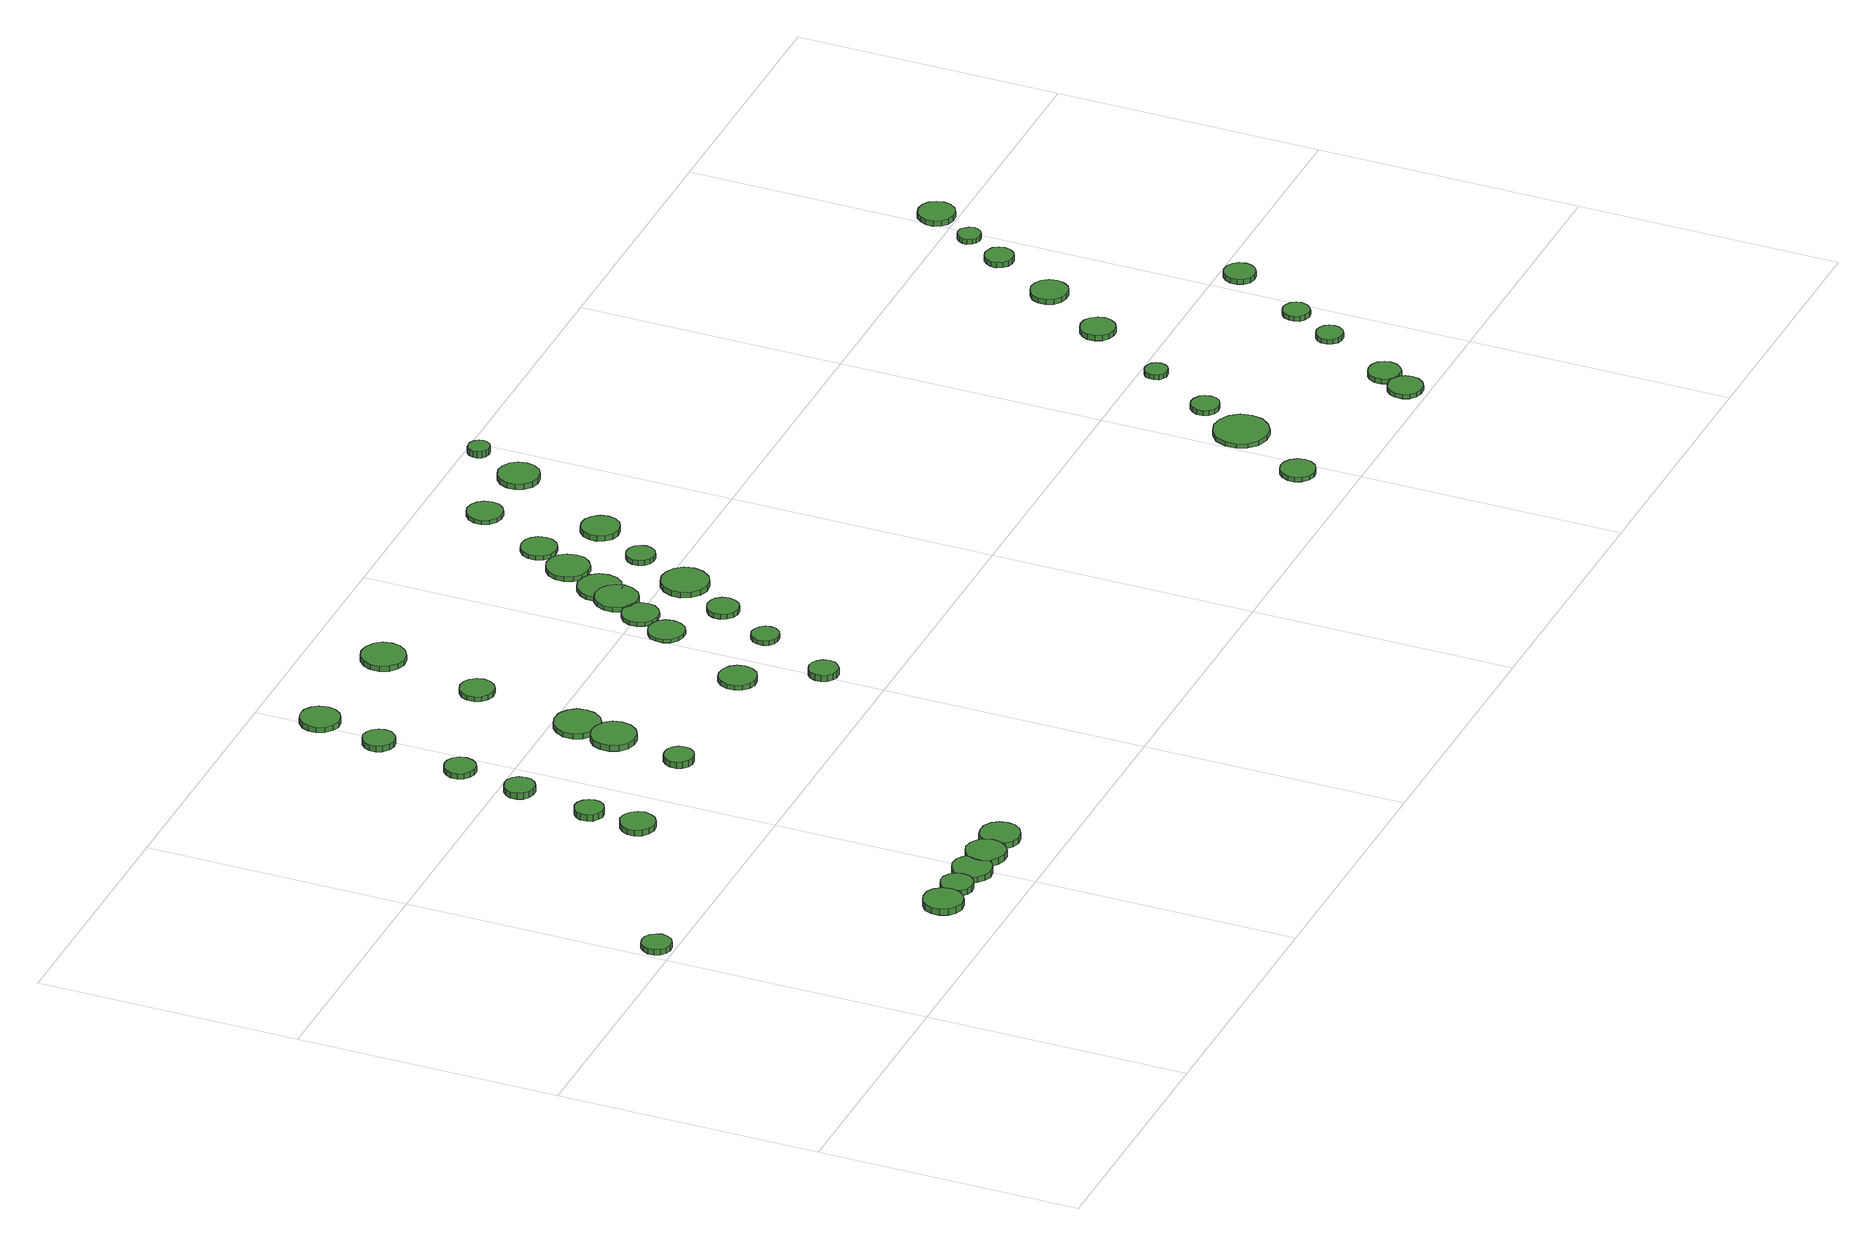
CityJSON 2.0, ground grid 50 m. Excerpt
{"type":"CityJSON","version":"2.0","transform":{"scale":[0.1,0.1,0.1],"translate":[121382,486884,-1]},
"CityObjects":{
"tree1":{"type":"SolitaryVegetationObject","attributes":{"function":"something"},"geometry":[{"type":"MultiSurface","lod":"1","boundaries":[[[0,1,2,3,4,5,6,7,8,9,10,11,12,13,14]],[[15,16,17,18,19,20,21,22,23,24,25,26,27,28,29]],[[0,29,28,1]],[[1,28,27,2]],[[2,27,26,3]],[[3,26,25,4]],[[4,25,24,5]],[[5,24,23,6]],[[6,23,22,7]],[[7,22,21,8]],[[8,21,20,9]],[[9,20,19,10]],[[10,19,18,11]],[[11,18,17,12]],[[12,17,16,13]],[[13,16,15,14]],[[14,15,29,0]]]}]},
"tree2":{"type":"SolitaryVegetationObject","attributes":{"function":"something"},"geometry":[{"type":"MultiSurface","lod":"1","boundaries":[[[30,31,32,33,34,35,36,37,38,39,40,41,42,43,44]],[[45,46,47,48,49,50,51,52,53,54,55,56,57,58,59]],[[30,59,58,31]],[[31,58,57,32]],[[32,57,56,33]],[[33,56,55,34]],[[34,55,54,35]],[[35,54,53,36]],[[36,53,52,37]],[[37,52,51,38]],[[38,51,50,39]],[[39,50,49,40]],[[40,49,48,41]],[[41,48,47,42]],[[42,47,46,43]],[[43,46,45,44]],[[44,45,59,30]]]}]},
"tree3":{"type":"SolitaryVegetationObject","attributes":{"function":"something"},"geometry":[{"type":"MultiSurface","lod":"1","boundaries":[[[60,61,62,63,64,65,66,67,68,69,70,71,72,73,74]],[[75,76,77,78,79,80,81,82,83,84,85,86,87,88,89]],[[60,89,88,61]],[[61,88,87,62]],[[62,87,86,63]],[[63,86,85,64]],[[64,85,84,65]],[[65,84,83,66]],[[66,83,82,67]],[[67,82,81,68]],[[68,81,80,69]],[[69,80,79,70]],[[70,79,78,71]],[[71,78,77,72]],[[72,77,76,73]],[[73,76,75,74]],[[74,75,89,60]]]}]},
"tree4":{"type":"SolitaryVegetationObject","attributes":{"function":"something"},"geometry":[{"type":"MultiSurface","lod":"1","boundaries":[[[90,91,92,93,94,95,96,97,98,99,100,101,102,103,104]],[[105,106,107,108,109,110,111,112,113,114,115,116,117,118,119]],[[90,119,118,91]],[[91,118,117,92]],[[92,117,116,93]],[[93,116,115,94]],[[94,115,114,95]],[[95,114,113,96]],[[96,113,112,97]],[[97,112,111,98]],[[98,111,110,99]],[[99,110,109,100]],[[100,109,108,101]],[[101,108,107,102]],[[102,107,106,103]],[[103,106,105,104]],[[104,105,119,90]]]}]},
"tree5":{"type":"SolitaryVegetationObject","attributes":{"function":"something"},"geometry":[{"type":"MultiSurface","lod":"1","boundaries":[[[120,121,122,123,124,125,126,127,128,129,130,131,132,133,134]],[[135,136,137,138,139,140,141,142,143,144,145,146,147,148,149]],[[120,149,148,121]],[[121,148,147,122]],[[122,147,146,123]],[[123,146,145,124]],[[124,145,144,125]],[[125,144,143,126]],[[126,143,142,127]],[[127,142,141,128]],[[128,141,140,129]],[[129,140,139,130]],[[130,139,138,131]],[[131,138,137,132]],[[132,137,136,133]],[[133,136,135,134]],[[134,135,149,120]]]}]},
"tree6":{"type":"SolitaryVegetationObject","attributes":{"function":"something"},"geometry":[{"type":"MultiSurface","lod":"1","boundaries":[[[150,151,152,153,154,155,156,157,158,159,160,161,162,163,164]],[[165,166,167,168,169,170,171,172,173,174,175,176,177,178,179]],[[150,179,178,151]],[[151,178,177,152]],[[152,177,176,153]],[[153,176,175,154]],[[154,175,174,155]],[[155,174,173,156]],[[156,173,172,157]],[[157,172,171,158]],[[158,171,170,159]],[[159,170,169,160]],[[160,169,168,161]],[[161,168,167,162]],[[162,167,166,163]],[[163,166,165,164]],[[164,165,179,150]]]}]},
"tree7":{"type":"SolitaryVegetationObject","attributes":{"function":"something"},"geometry":[{"type":"MultiSurface","lod":"1","boundaries":[[[180,181,182,183,184,185,186,187,188,189,190,191,192,193,194]],[[195,196,197,198,199,200,201,202,203,204,205,206,207,208,209]],[[180,209,208,181]],[[181,208,207,182]],[[182,207,206,183]],[[183,206,205,184]],[[184,205,204,185]],[[185,204,203,186]],[[186,203,202,187]],[[187,202,201,188]],[[188,201,200,189]],[[189,200,199,190]],[[190,199,198,191]],[[191,198,197,192]],[[192,197,196,193]],[[193,196,195,194]],[[194,195,209,180]]]}]},
"tree8":{"type":"SolitaryVegetationObject","attributes":{"function":"something"},"geometry":[{"type":"MultiSurface","lod":"1","boundaries":[[[210,211,212,213,214,215,216,217,218,219,220,221,222,223,224]],[[225,226,227,228,229,230,231,232,233,234,235,236,237,238,239]],[[210,239,238,211]],[[211,238,237,212]],[[212,237,236,213]],[[213,236,235,214]],[[214,235,234,215]],[[215,234,233,216]],[[216,233,232,217]],[[217,232,231,218]],[[218,231,230,219]],[[219,230,229,220]],[[220,229,228,221]],[[221,228,227,222]],[[222,227,226,223]],[[223,226,225,224]],[[224,225,239,210]]]}]},
"tree9":{"type":"SolitaryVegetationObject","attributes":{"function":"something"},"geometry":[{"type":"MultiSurface","lod":"1","boundaries":[[[240,241,242,243,244,245,246,247,248,249,250,251,252,253,254]],[[255,256,257,258,259,260,261,262,263,264,265,266,267,268,269]],[[240,269,268,241]],[[241,268,267,242]],[[242,267,266,243]],[[243,266,265,244]],[[244,265,264,245]],[[245,264,263,246]],[[246,263,262,247]],[[247,262,261,248]],[[248,261,260,249]],[[249,260,259,250]],[[250,259,258,251]],[[251,258,257,252]],[[252,257,256,253]],[[253,256,255,254]],[[254,255,269,240]]]}]},
"tree10":{"type":"SolitaryVegetationObject","attributes":{"function":"something"},"geometry":[{"type":"MultiSurface","lod":"1","boundaries":[[[270,271,272,273,274,275,276,277,278,279,280,281,282,283,284]],[[285,286,287,288,289,290,291,292,293,294,295,296,297,298,299]],[[270,299,298,271]],[[271,298,297,272]],[[272,297,296,273]],[[273,296,295,274]],[[274,295,294,275]],[[275,294,293,276]],[[276,293,292,277]],[[277,292,291,278]],[[278,291,290,279]],[[279,290,289,280]],[[280,289,288,281]],[[281,288,287,282]],[[282,287,286,283]],[[283,286,285,284]],[[284,285,299,270]]]}]},
"tree11":{"type":"SolitaryVegetationObject","attributes":{"function":"something"},"geometry":[{"type":"MultiSurface","lod":"1","boundaries":[[[300,301,302,303,304,305,306,307,308,309,310,311,312,313,314]],[[315,316,317,318,319,320,321,322,323,324,325,326,327,328,329]],[[300,329,328,301]],[[301,328,327,302]],[[302,327,326,303]],[[303,326,325,304]],[[304,325,324,305]],[[305,324,323,306]],[[306,323,322,307]],[[307,322,321,308]],[[308,321,320,309]],[[309,320,319,310]],[[310,319,318,311]],[[311,318,317,312]],[[312,317,316,313]],[[313,316,315,314]],[[314,315,329,300]]]}]},
"tree12":{"type":"SolitaryVegetationObject","attributes":{"function":"something"},"geometry":[{"type":"MultiSurface","lod":"1","boundaries":[[[330,331,332,333,334,335,336,337,338,339,340,341,342,343,344]],[[345,346,347,348,349,350,351,352,353,354,355,356,357,358,359]],[[330,359,358,331]],[[331,358,357,332]],[[332,357,356,333]],[[333,356,355,334]],[[334,355,354,335]],[[335,354,353,336]],[[336,353,352,337]],[[337,352,351,338]],[[338,351,350,339]],[[339,350,349,340]],[[340,349,348,341]],[[341,348,347,342]],[[342,347,346,343]],[[343,346,345,344]],[[344,345,359,330]]]}]},
"tree13":{"type":"SolitaryVegetationObject","attributes":{"function":"something"},"geometry":[{"type":"MultiSurface","lod":"1","boundaries":[[[360,361,362,363,364,365,366,367,368,369,370,371,372,373,374]],[[375,376,377,378,379,380,381,382,383,384,385,386,387,388,389]],[[360,389,388,361]],[[361,388,387,362]],[[362,387,386,363]],[[363,386,385,364]],[[364,385,384,365]],[[365,384,383,366]],[[366,383,382,367]],[[367,382,381,368]],[[368,381,380,369]],[[369,380,379,370]],[[370,379,378,371]],[[371,378,377,372]],[[372,377,376,373]],[[373,376,375,374]],[[374,375,389,360]]]}]},
"tree14":{"type":"SolitaryVegetationObject","attributes":{"function":"something"},"geometry":[{"type":"MultiSurface","lod":"1","boundaries":[[[390,391,392,393,394,395,396,397,398,399,400,401,402,403,404]],[[405,406,407,408,409,410,411,412,413,414,415,416,417,418,419]],[[390,419,418,391]],[[391,418,417,392]],[[392,417,416,393]],[[393,416,415,394]],[[394,415,414,395]],[[395,414,413,396]],[[396,413,412,397]],[[397,412,411,398]],[[398,411,410,399]],[[399,410,409,400]],[[400,409,408,401]],[[401,408,407,402]],[[402,407,406,403]],[[403,406,405,404]],[[404,405,419,390]]]}]},
"tree15":{"type":"SolitaryVegetationObject","attributes":{"function":"something"},"geometry":[{"type":"MultiSurface","lod":"1","boundaries":[[[420,421,422,423,424,425,426,427,428,429,430,431,432,433,434]],[[435,436,437,438,439,440,441,442,443,444,445,446,447,448,449]],[[420,449,448,421]],[[421,448,447,422]],[[422,447,446,423]],[[423,446,445,424]],[[424,445,444,425]],[[425,444,443,426]],[[426,443,442,427]],[[427,442,441,428]],[[428,441,440,429]],[[429,440,439,430]],[[430,439,438,431]],[[431,438,437,432]],[[432,437,436,433]],[[433,436,435,434]],[[434,435,449,420]]]}]},
"tree16":{"type":"SolitaryVegetationObject","attributes":{"function":"something"},"geometry":[{"type":"MultiSurface","lod":"1","boundaries":[[[450,451,452,453,454,455,456,457,458,459,460,461,462,463,464]],[[465,466,467,468,469,470,471,472,473,474,475,476,477,478,479]],[[450,479,478,451]],[[451,478,477,452]],[[452,477,476,453]],[[453,476,475,454]],[[454,475,474,455]],[[455,474,473,456]],[[456,473,472,457]],[[457,472,471,458]],[[458,471,470,459]],[[459,470,469,460]],[[460,469,468,461]],[[461,468,467,462]],[[462,467,466,463]],[[463,466,465,464]],[[464,465,479,450]]]}]},
"tree17":{"type":"SolitaryVegetationObject","attributes":{"function":"something"},"geometry":[{"type":"MultiSurface","lod":"1","boundaries":[[[480,481,482,483,484,485,486,487,488,489,490,491,492,493,494]],[[495,496,497,498,499,500,501,502,503,504,505,506,507,508,509]],[[480,509,508,481]],[[481,508,507,482]],[[482,507,506,483]],[[483,506,505,484]],[[484,505,504,485]],[[485,504,503,486]],[[486,503,502,487]],[[487,502,501,488]],[[488,501,500,489]],[[489,500,499,490]],[[490,499,498,491]],[[491,498,497,492]],[[492,497,496,493]],[[493,496,495,494]],[[494,495,509,480]]]}]},
"tree18":{"type":"SolitaryVegetationObject","attributes":{"function":"something"},"geometry":[{"type":"MultiSurface","lod":"1","boundaries":[[[510,511,512,513,514,515,516,517,518,519,520,521,522,523,524]],[[525,526,527,528,529,530,531,532,533,534,535,536,537,538,539]],[[510,539,538,511]],[[511,538,537,512]],[[512,537,536,513]],[[513,536,535,514]],[[514,535,534,515]],[[515,534,533,516]],[[516,533,532,517]],[[517,532,531,518]],[[518,531,530,519]],[[519,530,529,520]],[[520,529,528,521]],[[521,528,527,522]],[[522,527,526,523]],[[523,526,525,524]],[[524,525,539,510]]]}]},
"tree19":{"type":"SolitaryVegetationObject","attributes":{"function":"something"},"geometry":[{"type":"MultiSurface","lod":"1","boundaries":[[[540,541,542,543,544,545,546,547,548,549,550,551,552,553,554]],[[555,556,557,558,559,560,561,562,563,564,565,566,567,568,569]],[[540,569,568,541]],[[541,568,567,542]],[[542,567,566,543]],[[543,566,565,544]],[[544,565,564,545]],[[545,564,563,546]],[[546,563,562,547]],[[547,562,561,548]],[[548,561,560,549]],[[549,560,559,550]],[[550,559,558,551]],[[551,558,557,552]],[[552,557,556,553]],[[553,556,555,554]],[[554,555,569,540]]]}]},
"tree20":{"type":"SolitaryVegetationObject","attributes":{"function":"something"},"geometry":[{"type":"MultiSurface","lod":"1","boundaries":[[[570,571,572,573,574,575,576,577,578,579,580,581,582,583,584]],[[585,586,587,588,589,590,591,592,593,594,595,596,597,598,599]],[[570,599,598,571]],[[571,598,597,572]],[[572,597,596,573]],[[573,596,595,574]],[[574,595,594,575]],[[575,594,593,576]],[[576,593,592,577]],[[577,592,591,578]],[[578,591,590,579]],[[579,590,589,580]],[[580,589,588,581]],[[581,588,587,582]],[[582,587,586,583]],[[583,586,585,584]],[[584,585,599,570]]]}]},
"tree21":{"type":"SolitaryVegetationObject","attributes":{"function":"something"},"geometry":[{"type":"MultiSurface","lod":"1","boundaries":[[[600,601,602,603,604,605,606,607,608,609,610,611,612,613,614]],[[615,616,617,618,619,620,621,622,623,624,625,626,627,628,629]],[[600,629,628,601]],[[601,628,627,602]],[[602,627,626,603]],[[603,626,625,604]],[[604,625,624,605]],[[605,624,623,606]],[[606,623,622,607]],[[607,622,621,608]],[[608,621,620,609]],[[609,620,619,610]],[[610,619,618,611]],[[611,618,617,612]],[[612,617,616,613]],[[613,616,615,614]],[[614,615,629,600]]]}]},
"tree22":{"type":"SolitaryVegetationObject","attributes":{"function":"something"},"geometry":[{"type":"MultiSurface","lod":"1","boundaries":[[[630,631,632,633,634,635,636,637,638,639,640,641,642,643,644]],[[645,646,647,648,649,650,651,652,653,654,655,656,657,658,659]],[[630,659,658,631]],[[631,658,657,632]],[[632,657,656,633]],[[633,656,655,634]],[[634,655,654,635]],[[635,654,653,636]],[[636,653,652,637]],[[637,652,651,638]],[[638,651,650,639]],[[639,650,649,640]],[[640,649,648,641]],[[641,648,647,642]],[[642,647,646,643]],[[643,646,645,644]],[[644,645,659,630]]]}]},
"tree23":{"type":"SolitaryVegetationObject","attributes":{"function":"something"},"geometry":[{"type":"MultiSurface","lod":"1","boundaries":[[[660,661,662,663,664,665,666,667,668,669,670,671,672,673,674]],[[675,676,677,678,679,680,681,682,683,684,685,686,687,688,689]],[[660,689,688,661]],[[661,688,687,662]],[[662,687,686,663]],[[663,686,685,664]],[[664,685,684,665]],[[665,684,683,666]],[[666,683,682,667]],[[667,682,681,668]],[[668,681,680,669]],[[669,680,679,670]],[[670,679,678,671]],[[671,678,677,672]],[[672,677,676,673]],[[673,676,675,674]],[[674,675,689,660]]]}]},
"tree24":{"type":"SolitaryVegetationObject","attributes":{"function":"something"},"geometry":[{"type":"MultiSurface","lod":"1","boundaries":[[[690,691,692,693,694,695,696,697,698,699,700,701,702,703,704]],[[705,706,707,708,709,710,711,712,713,714,715,716,717,718,719]],[[690,719,718,691]],[[691,718,717,692]],[[692,717,716,693]],[[693,716,715,694]],[[694,715,714,695]],[[695,714,713,696]],[[696,713,712,697]],[[697,712,711,698]],[[698,711,710,699]],[[699,710,709,700]],[[700,709,708,701]],[[701,708,707,702]],[[702,707,706,703]],[[703,706,705,704]],[[704,705,719,690]]]}]},
"tree25":{"type":"SolitaryVegetationObject","attributes":{"function":"something"},"geometry":[{"type":"MultiSurface","lod":"1","boundaries":[[[720,721,722,723,724,725,726,727,728,729,730,731,732,733,734]],[[735,736,737,738,739,740,741,742,743,744,745,746,747,748,749]],[[720,749,748,721]],[[721,748,747,722]],[[722,747,746,723]],[[723,746,745,724]],[[724,745,744,725]],[[725,744,743,726]],[[726,743,742,727]],[[727,742,741,728]],[[728,741,740,729]],[[729,740,739,730]],[[730,739,738,731]],[[731,738,737,732]],[[732,737,736,733]],[[733,736,735,734]],[[734,735,749,720]]]}]},
"tree26":{"type":"SolitaryVegetationObject","attributes":{"function":"something"},"geometry":[{"type":"MultiSurface","lod":"1","boundaries":[[[750,751,752,753,754,755,756,757,758,759,760,761,762,763,764]],[[765,766,767,768,769,770,771,772,773,774,775,776,777,778,779]],[[750,779,778,751]],[[751,778,777,752]],[[752,777,776,753]],[[753,776,775,754]],[[754,775,774,755]],[[755,774,773,756]],[[756,773,772,757]],[[757,772,771,758]],[[758,771,770,759]],[[759,770,769,760]],[[760,769,768,761]],[[761,768,767,762]],[[762,767,766,763]],[[763,766,765,764]],[[764,765,779,750]]]}]},
"tree27":{"type":"SolitaryVegetationObject","attributes":{"function":"something"},"geometry":[{"type":"MultiSurface","lod":"1","boundaries":[[[780,781,782,783,784,785,786,787,788,789,790,791,792,793,794]],[[795,796,797,798,799,800,801,802,803,804,805,806,807,808,809]],[[780,809,808,781]],[[781,808,807,782]],[[782,807,806,783]],[[783,806,805,784]],[[784,805,804,785]],[[785,804,803,786]],[[786,803,802,787]],[[787,802,801,788]],[[788,801,800,789]],[[789,800,799,790]],[[790,799,798,791]],[[791,798,797,792]],[[792,797,796,793]],[[793,796,795,794]],[[794,795,809,780]]]}]},
"tree28":{"type":"SolitaryVegetationObject","attributes":{"function":"something"},"geometry":[{"type":"MultiSurface","lod":"1","boundaries":[[[810,811,812,813,814,815,816,817,818,819,820,821,822,823,824]],[[825,826,827,828,829,830,831,832,833,834,835,836,837,838,839]],[[810,839,838,811]],[[811,838,837,812]],[[812,837,836,813]],[[813,836,835,814]],[[814,835,834,815]],[[815,834,833,816]],[[816,833,832,817]],[[817,832,831,818]],[[818,831,830,819]],[[819,830,829,820]],[[820,829,828,821]],[[821,828,827,822]],[[822,827,826,823]],[[823,826,825,824]],[[824,825,839,810]]]}]},
"tree29":{"type":"SolitaryVegetationObject","attributes":{"function":"something"},"geometry":[{"type":"MultiSurface","lod":"1","boundaries":[[[840,841,842,843,844,845,846,847,848,849,850,851,852,853,854]],[[855,856,857,858,859,860,861,862,863,864,865,866,867,868,869]],[[840,869,868,841]],[[841,868,867,842]],[[842,867,866,843]],[[843,866,865,844]],[[844,865,864,845]],[[845,864,863,846]],[[846,863,862,847]],[[847,862,861,848]],[[848,861,860,849]],[[849,860,859,850]],[[850,859,858,851]],[[851,858,857,852]],[[852,857,856,853]],[[853,856,855,854]],[[854,855,869,840]]]}]},
"tree30":{"type":"SolitaryVegetationObject","attributes":{"function":"something"},"geometry":[{"type":"MultiSurface","lod":"1","boundaries":[[[870,871,872,873,874,875,876,877,878,879,880,881,882,883,884]],[[885,886,887,888,889,890,891,892,893,894,895,896,897,898,899]],[[870,899,898,871]],[[871,898,897,872]],[[872,897,896,873]],[[873,896,895,874]],[[874,895,894,875]],[[875,894,893,876]],[[876,893,892,877]],[[877,892,891,878]],[[878,891,890,879]],[[879,890,889,880]],[[880,889,888,881]],[[881,888,887,882]],[[882,887,886,883]],[[883,886,885,884]],[[884,885,899,870]]]}]},
"tree31":{"type":"SolitaryVegetationObject","attributes":{"function":"something"},"geometry":[{"type":"MultiSurface","lod":"1","boundaries":[[[900,901,902,903,904,905,906,907,908,909,910,911,912,913,914]],[[915,916,917,918,919,920,921,922,923,924,925,926,927,928,929]],[[900,929,928,901]],[[901,928,927,902]],[[902,927,926,903]],[[903,926,925,904]],[[904,925,924,905]],[[905,924,923,906]],[[906,923,922,907]],[[907,922,921,908]],[[908,921,920,909]],[[909,920,919,910]],[[910,919,918,911]],[[911,918,917,912]],[[912,917,916,913]],[[913,916,915,914]],[[914,915,929,900]]]}]},
"tree32":{"type":"SolitaryVegetationObject","attributes":{"function":"something"},"geometry":[{"type":"MultiSurface","lod":"1","boundaries":[[[930,931,932,933,934,935,936,937,938,939,940,941,942,943,944]],[[945,946,947,948,949,950,951,952,953,954,955,956,957,958,959]],[[930,959,958,931]],[[931,958,957,932]],[[932,957,956,933]],[[933,956,955,934]],[[934,955,954,935]],[[935,954,953,936]],[[936,953,952,937]],[[937,952,951,938]],[[938,951,950,939]],[[939,950,949,940]],[[940,949,948,941]],[[941,948,947,942]],[[942,947,946,943]],[[943,946,945,944]],[[944,945,959,930]]]}]},
"tree33":{"type":"SolitaryVegetationObject","attributes":{"function":"something"},"geometry":[{"type":"MultiSurface","lod":"1","boundaries":[[[960,961,962,963,964,965,966,967,968,969,970,971,972,973,974]],[[975,976,977,978,979,980,981,982,983,984,985,986,987,988,989]],[[960,989,988,961]],[[961,988,987,962]],[[962,987,986,963]],[[963,986,985,964]],[[964,985,984,965]],[[965,984,983,966]],[[966,983,982,967]],[[967,982,981,968]],[[968,981,980,969]],[[969,980,979,970]],[[970,979,978,971]],[[971,978,977,972]],[[972,977,976,973]],[[973,976,975,974]],[[974,975,989,960]]]}]},
"tree34":{"type":"SolitaryVegetationObject","attributes":{"function":"something"},"geometry":[{"type":"MultiSurface","lod":"1","boundaries":[[[990,991,992,993,994,995,996,997,998,999,1000,1001,1002,1003,1004]],[[1005,1006,1007,1008,1009,1010,1011,1012,1013,1014,1015,1016,1017,1018,1019]],[[990,1019,1018,991]],[[991,1018,1017,992]],[[992,1017,1016,993]],[[993,1016,1015,994]],[[994,1015,1014,995]],[[995,1014,1013,996]],[[996,1013,1012,997]],[[997,1012,1011,998]],[[998,1011,1010,999]],[[999,1010,1009,1000]],[[1000,1009,1008,1001]],[[1001,1008,1007,1002]],[[1002,1007,1006,1003]],[[1003,1006,1005,1004]],[[1004,1005,1019,990]]]}]},
"tree35":{"type":"SolitaryVegetationObject","attributes":{"function":"something"},"geometry":[{"type":"MultiSurface","lod":"1","boundaries":[[[1020,1021,1022,1023,1024,1025,1026,1027,1028,1029,1030,1031,1032,1033,1034]],[[1035,1036,1037,1038,1039,1040,1041,1042,1043,1044,1045,1046,1047,1048,1049]],[[1020,1049,1048,1021]],[[1021,1048,1047,1022]],[[1022,1047,1046,1023]],[[1023,1046,1045,1024]],[[1024,1045,1044,1025]],[[1025,1044,1043,1026]],[[1026,1043,1042,1027]],[[1027,1042,1041,1028]],[[1028,1041,1040,1029]],[[1029,1040,1039,1030]],[[1030,1039,1038,1031]],[[1031,1038,1037,1032]],[[1032,1037,1036,1033]],[[1033,1036,1035,1034]],[[1034,1035,1049,1020]]]}]},
"tree36":{"type":"SolitaryVegetationObject","attributes":{"function":"something"},"geometry":[{"type":"MultiSurface","lod":"1","boundaries":[[[1050,1051,1052,1053,1054,1055,1056,1057,1058,1059,1060,1061,1062,1063,1064]],[[1065,1066,1067,1068,1069,1070,1071,1072,1073,1074,1075,1076,1077,1078,1079]],[[1050,1079,1078,1051]],[[1051,1078,1077,1052]],[[1052,1077,1076,1053]],[[1053,1076,1075,1054]],[[1054,1075,1074,1055]],[[1055,1074,1073,1056]],[[1056,1073,1072,1057]],[[1057,1072,1071,1058]],[[1058,1071,1070,1059]],[[1059,1070,1069,1060]],[[1060,1069,1068,1061]],[[1061,1068,1067,1062]],[[1062,1067,1066,1063]],[[1063,1066,1065,1064]],[[1064,1065,1079,1050]]]}]},
"tree37":{"type":"SolitaryVegetationObject","attributes":{"function":"something"},"geometry":[{"type":"MultiSurface","lod":"1","boundaries":[[[1080,1081,1082,1083,1084,1085,1086,1087,1088,1089,1090,1091,1092,1093,1094]],[[1095,1096,1097,1098,1099,1100,1101,1102,1103,1104,1105,1106,1107,1108,1109]],[[1080,1109,1108,1081]],[[1081,1108,1107,1082]],[[1082,1107,1106,1083]],[[1083,1106,1105,1084]],[[1084,1105,1104,1085]],[[1085,1104,1103,1086]],[[1086,1103,1102,1087]],[[1087,1102,1101,1088]],[[1088,1101,1100,1089]],[[1089,1100,1099,1090]],[[1090,1099,1098,1091]],[[1091,1098,1097,1092]],[[1092,1097,1096,1093]],[[1093,1096,1095,1094]],[[1094,1095,1109,1080]]]}]},
"tree38":{"type":"SolitaryVegetationObject","attributes":{"function":"something"},"geometry":[{"type":"MultiSurface","lod":"1","boundaries":[[[1110,1111,1112,1113,1114,1115,1116,1117,1118,1119,1120,1121,1122,1123,1124]],[[1125,1126,1127,1128,1129,1130,1131,1132,1133,1134,1135,1136,1137,1138,1139]],[[1110,1139,1138,1111]],[[1111,1138,1137,1112]],[[1112,1137,1136,1113]],[[1113,1136,1135,1114]],[[1114,1135,1134,1115]],[[1115,1134,1133,1116]],[[1116,1133,1132,1117]],[[1117,1132,1131,1118]],[[1118,1131,1130,1119]],[[1119,1130,1129,1120]],[[1120,1129,1128,1121]],[[1121,1128,1127,1122]],[[1122,1127,1126,1123]],[[1123,1126,1125,1124]],[[1124,1125,1139,1110]]]}]},
"tree39":{"type":"SolitaryVegetationObject","attributes":{"function":"something"},"geometry":[{"type":"MultiSurface","lod":"1","boundaries":[[[1140,1141,1142,1143,1144,1145,1146,1147,1148,1149,1150,1151,1152,1153,1154]],[[1155,1156,1157,1158,1159,1160,1161,1162,1163,1164,1165,1166,1167,1168,1169]],[[1140,1169,1168,1141]],[[1141,1168,1167,1142]],[[1142,1167,1166,1143]],[[1143,1166,1165,1144]],[[1144,1165,1164,1145]],[[1145,1164,1163,1146]],[[1146,1163,1162,1147]],[[1147,1162,1161,1148]],[[1148,1161,1160,1149]],[[1149,1160,1159,1150]],[[1150,1159,1158,1151]],[[1151,1158,1157,1152]],[[1152,1157,1156,1153]],[[1153,1156,1155,1154]],[[1154,1155,1169,1140]]]}]},
"tree40":{"type":"SolitaryVegetationObject","attributes":{"function":"something"},"geometry":[{"type":"MultiSurface","lod":"1","boundaries":[[[1170,1171,1172,1173,1174,1175,1176,1177,1178,1179,1180,1181,1182,1183,1184]],[[1185,1186,1187,1188,1189,1190,1191,1192,1193,1194,1195,1196,1197,1198,1199]],[[1170,1199,1198,1171]],[[1171,1198,1197,1172]],[[1172,1197,1196,1173]],[[1173,1196,1195,1174]],[[1174,1195,1194,1175]],[[1175,1194,1193,1176]],[[1176,1193,1192,1177]],[[1177,1192,1191,1178]],[[1178,1191,1190,1179]],[[1179,1190,1189,1180]],[[1180,1189,1188,1181]],[[1181,1188,1187,1182]],[[1182,1187,1186,1183]],[[1183,1186,1185,1184]],[[1184,1185,1199,1170]]]}]},
"tree41":{"type":"SolitaryVegetationObject","attributes":{"function":"something"},"geometry":[{"type":"MultiSurface","lod":"1","boundaries":[[[1200,1201,1202,1203,1204,1205,1206,1207,1208,1209,1210,1211,1212,1213,1214]],[[1215,1216,1217,1218,1219,1220,1221,1222,1223,1224,1225,1226,1227,1228,1229]],[[1200,1229,1228,1201]],[[1201,1228,1227,1202]],[[1202,1227,1226,1203]],[[1203,1226,1225,1204]],[[1204,1225,1224,1205]],[[1205,1224,1223,1206]],[[1206,1223,1222,1207]],[[1207,1222,1221,1208]],[[1208,1221,1220,1209]],[[1209,1220,1219,1210]],[[1210,1219,1218,1211]],[[1211,1218,1217,1212]],[[1212,1217,1216,1213]],[[1213,1216,1215,1214]],[[1214,1215,1229,1200]]]}]},
"tree42":{"type":"SolitaryVegetationObject","attributes":{"function":"something"},"geometry":[{"type":"MultiSurface","lod":"1","boundaries":[[[1230,1231,1232,1233,1234,1235,1236,1237,1238,1239,1240,1241,1242,1243,1244]],[[1245,1246,1247,1248,1249,1250,1251,1252,1253,1254,1255,1256,1257,1258,1259]],[[1230,1259,1258,1231]],[[1231,1258,1257,1232]],[[1232,1257,1256,1233]],[[1233,1256,1255,1234]],[[1234,1255,1254,1235]],[[1235,1254,1253,1236]],[[1236,1253,1252,1237]],[[1237,1252,1251,1238]],[[1238,1251,1250,1239]],[[1239,1250,1249,1240]],[[1240,1249,1248,1241]],[[1241,1248,1247,1242]],[[1242,1247,1246,1243]],[[1243,1246,1245,1244]],[[1244,1245,1259,1230]]]}]},
"tree43":{"type":"SolitaryVegetationObject","attributes":{"function":"something"},"geometry":[{"type":"MultiSurface","lod":"1","boundaries":[[[1260,1261,1262,1263,1264,1265,1266,1267,1268,1269,1270,1271,1272,1273,1274]],[[1275,1276,1277,1278,1279,1280,1281,1282,1283,1284,1285,1286,1287,1288,1289]],[[1260,1289,1288,1261]],[[1261,1288,1287,1262]],[[1262,1287,1286,1263]],[[1263,1286,1285,1264]],[[1264,1285,1284,1265]],[[1265,1284,1283,1266]],[[1266,1283,1282,1267]],[[1267,1282,1281,1268]],[[1268,1281,1280,1269]],[[1269,1280,1279,1270]],[[1270,1279,1278,1271]],[[1271,1278,1277,1272]],[[1272,1277,1276,1273]],[[1273,1276,1275,1274]],[[1274,1275,1289,1260]]]}]},
"tree44":{"type":"SolitaryVegetationObject","attributes":{"function":"something"},"geometry":[{"type":"MultiSurface","lod":"1","boundaries":[[[1290,1291,1292,1293,1294,1295,1296,1297,1298,1299,1300,1301,1302,1303,1304]],[[1305,1306,1307,1308,1309,1310,1311,1312,1313,1314,1315,1316,1317,1318,1319]],[[1290,1319,1318,1291]],[[1291,1318,1317,1292]],[[1292,1317,1316,1293]],[[1293,1316,1315,1294]],[[1294,1315,1314,1295]],[[1295,1314,1313,1296]],[[1296,1313,1312,1297]],[[1297,1312,1311,1298]],[[1298,1311,1310,1299]],[[1299,1310,1309,1300]],[[1300,1309,1308,1301]],[[1301,1308,1307,1302]],[[1302,1307,1306,1303]],[[1303,1306,1305,1304]],[[1304,1305,1319,1290]]]}]},
"tree45":{"type":"SolitaryVegetationObject","attributes":{"function":"something"},"geometry":[{"type":"MultiSurface","lod":"1","boundaries":[[[1320,1321,1322,1323,1324,1325,1326,1327,1328,1329,1330,1331,1332,1333,1334]],[[1335,1336,1337,1338,1339,1340,1341,1342,1343,1344,1345,1346,1347,1348,1349]],[[1320,1349,1348,1321]],[[1321,1348,1347,1322]],[[1322,1347,1346,1323]],[[1323,1346,1345,1324]],[[1324,1345,1344,1325]],[[1325,1344,1343,1326]],[[1326,1343,1342,1327]],[[1327,1342,1341,1328]],[[1328,1341,1340,1329]],[[1329,1340,1339,1330]],[[1330,1339,1338,1331]],[[1331,1338,1337,1332]],[[1332,1337,1336,1333]],[[1333,1336,1335,1334]],[[1334,1335,1349,1320]]]}]},
"tree46":{"type":"SolitaryVegetationObject","attributes":{"function":"something"},"geometry":[{"type":"MultiSurface","lod":"1","boundaries":[[[1350,1351,1352,1353,1354,1355,1356,1357,1358,1359,1360,1361,1362,1363,1364]],[[1365,1366,1367,1368,1369,1370,1371,1372,1373,1374,1375,1376,1377,1378,1379]],[[1350,1379,1378,1351]],[[1351,1378,1377,1352]],[[1352,1377,1376,1353]],[[1353,1376,1375,1354]],[[1354,1375,1374,1355]],[[1355,1374,1373,1356]],[[1356,1373,1372,1357]],[[1357,1372,1371,1358]],[[1358,1371,1370,1359]],[[1359,1370,1369,1360]],[[1360,1369,1368,1361]],[[1361,1368,1367,1362]],[[1362,1367,1366,1363]],[[1363,1366,1365,1364]],[[1364,1365,1379,1350]]]}]},
"tree47":{"type":"SolitaryVegetationObject","attributes":{"function":"something"},"geometry":[{"type":"MultiSurface","lod":"1","boundaries":[[[1380,1381,1382,1383,1384,1385,1386,1387,1388,1389,1390,1391,1392,1393,1394]],[[1395,1396,1397,1398,1399,1400,1401,1402,1403,1404,1405,1406,1407,1408,1409]],[[1380,1409,1408,1381]],[[1381,1408,1407,1382]],[[1382,1407,1406,1383]],[[1383,1406,1405,1384]],[[1384,1405,1404,1385]],[[1385,1404,1403,1386]],[[1386,1403,1402,1387]],[[1387,1402,1401,1388]],[[1388,1401,1400,1389]],[[1389,1400,1399,1390]],[[1390,1399,1398,1391]],[[1391,1398,1397,1392]],[[1392,1397,1396,1393]],[[1393,1396,1395,1394]],[[1394,1395,1409,1380]]]}]}
},
"vertices":[
[65,535,17],[62,546,17],[56,555,17],[46,561,17],[34,562,17],[23,559,17],[15,551,17],[10,540,17],[10,529,17],[15,518,17],[23,511,17],[34,507,17],[46,508,17],[56,514,17],[62,523,17],[62,523,6],[56,514,6],[46,508,6],[34,507,6],[23,511,6],[15,518,6],[10,529,6],[10,540,6],[15,551,6],[23,559,6],[34,562,6],[46,561,6],[56,555,6],[62,546,6],[65,535,6],
[391,116,27],[388,131,27],[379,144,27],[366,152,27],[350,153,27],[336,148,27],[324,138,27],[318,124,27],[318,109,27],[324,94,27],[336,84,27],[350,79,27],[366,81,27],[379,89,27],[388,101,27],[388,101,14],[379,89,14],[366,81,14],[350,79,14],[336,84,14],[324,94,14],[318,109,14],[318,124,14],[324,138,14],[336,148,14],[350,153,14],[366,152,14],[379,144,14],[388,131,14],[391,116,14],
[449,117,25],[447,129,25],[439,140,25],[428,146,25],[416,147,25],[404,143,25],[395,135,25],[389,123,25],[389,111,25],[395,99,25],[404,91,25],[416,87,25],[428,88,25],[439,94,25],[447,105,25],[447,105,13],[439,94,13],[428,88,13],[416,87,13],[404,91,13],[395,99,13],[389,111,13],[389,123,13],[395,135,13],[404,143,13],[416,147,13],[428,146,13],[439,140,13],[447,129,13],[449,117,13],
[517,113,24],[514,128,24],[505,141,24],[492,149,24],[476,150,24],[462,145,24],[450,135,24],[444,121,24],[444,106,24],[450,91,24],[462,81,24],[476,76,24],[492,78,24],[505,86,24],[514,98,24],[514,98,12],[505,86,12],[492,78,12],[476,76,12],[462,81,12],[450,91,12],[444,106,12],[444,121,12],[450,135,12],[462,145,12],[476,150,12],[492,149,12],[505,141,12],[514,128,12],[517,113,12],
[577,112,25],[574,127,25],[565,139,25],[552,147,25],[536,149,25],[522,144,25],[510,134,25],[504,119,25],[504,104,25],[510,90,25],[522,80,25],[536,75,25],[552,76,25],[565,84,25],[574,97,25],[574,97,12],[565,84,12],[552,76,12],[536,75,12],[522,80,12],[510,90,12],[504,104,12],[504,119,12],[510,134,12],[522,144,12],[536,149,12],[552,147,12],[565,139,12],[574,127,12],[577,112,12],
[423,718,27],[420,731,27],[412,742,27],[401,749,27],[387,751,27],[374,746,27],[364,737,27],[358,725,27],[358,711,27],[364,699,27],[374,690,27],[387,685,27],[401,687,27],[412,694,27],[420,705,27],[420,705,15],[412,694,15],[401,687,15],[387,685,15],[374,690,15],[364,699,15],[358,711,15],[358,725,15],[364,737,15],[374,746,15],[387,751,15],[401,749,15],[412,742,15],[420,731,15],[423,718,15],
[644,112,23],[641,127,23],[632,140,23],[618,148,23],[603,149,23],[588,145,23],[577,134,23],[571,120,23],[571,105,23],[577,91,23],[588,80,23],[603,75,23],[618,77,23],[632,85,23],[641,97,23],[641,97,11],[632,85,11],[618,77,11],[603,75,11],[588,80,11],[577,91,11],[571,105,11],[571,120,11],[577,134,11],[588,145,11],[603,149,11],[618,148,11],[632,140,11],[641,127,11],[644,112,11],
[433,818,23],[431,829,23],[424,838,23],[414,844,23],[403,845,23],[393,841,23],[384,834,23],[380,824,23],[380,812,23],[384,802,23],[393,795,23],[403,791,23],[414,792,23],[424,798,23],[431,807,23],[431,807,10],[424,798,10],[414,792,10],[403,791,10],[393,795,10],[384,802,10],[380,812,10],[380,824,10],[384,834,10],[393,841,10],[403,845,10],[414,844,10],[424,838,10],[431,829,10],[433,818,10],
[463,964,19],[461,975,19],[454,985,19],[444,991,19],[432,992,19],[421,988,19],[412,980,19],[407,970,19],[407,958,19],[412,947,19],[421,939,19],[432,936,19],[444,937,19],[454,943,19],[461,952,19],[461,952,6],[454,943,6],[444,937,6],[432,936,6],[421,939,6],[412,947,6],[407,958,6],[407,970,6],[412,980,6],[421,988,6],[432,992,6],[444,991,6],[454,985,6],[461,975,6],[463,964,6],
[488,1088,17],[485,1100,17],[478,1110,17],[467,1116,17],[455,1117,17],[444,1113,17],[435,1105,17],[430,1094,17],[430,1082,17],[435,1071,17],[444,1063,17],[455,1059,17],[467,1060,17],[478,1066,17],[485,1076,17],[485,1076,6],[478,1066,6],[467,1060,6],[455,1059,6],[444,1063,6],[435,1071,6],[430,1082,6],[430,1094,6],[435,1105,6],[444,1113,6],[455,1117,6],[467,1116,6],[478,1110,6],[485,1100,6],[488,1088,6],
[662,741,23],[660,752,23],[653,761,23],[643,767,23],[632,768,23],[621,765,23],[612,757,23],[607,747,23],[607,735,23],[612,725,23],[621,717,23],[632,713,23],[643,715,23],[653,720,23],[660,730,23],[660,730,10],[653,720,10],[643,715,10],[632,713,10],[621,717,10],[612,725,10],[607,735,10],[607,747,10],[612,757,10],[621,765,10],[632,768,10],[643,767,10],[653,761,10],[660,752,10],[662,741,10],
[519,1257,18],[517,1269,18],[509,1279,18],[499,1285,18],[486,1287,18],[475,1283,18],[465,1274,18],[460,1263,18],[460,1251,18],[465,1240,18],[475,1231,18],[486,1227,18],[499,1229,18],[509,1235,18],[517,1245,18],[517,1245,6],[509,1235,6],[499,1229,6],[486,1227,6],[475,1231,6],[465,1240,6],[460,1251,6],[460,1263,6],[465,1274,6],[475,1283,6],[486,1287,6],[499,1285,6],[509,1279,6],[517,1269,6],[519,1257,6],
[703,878,19],[700,895,19],[689,909,19],[674,917,19],[657,919,19],[640,914,19],[627,902,19],[620,886,19],[620,869,19],[627,853,19],[640,841,19],[657,836,19],[674,838,19],[689,846,19],[700,860,19],[700,860,7],[689,846,7],[674,838,7],[657,836,7],[640,841,7],[627,853,7],[620,869,7],[620,886,7],[627,902,7],[640,914,7],[657,919,7],[674,917,7],[689,909,7],[700,895,7],[703,878,7],
[553,1381,17],[550,1397,17],[541,1409,17],[528,1417,17],[512,1418,17],[498,1414,17],[486,1403,17],[480,1389,17],[480,1374,17],[486,1360,17],[498,1349,17],[512,1344,17],[528,1346,17],[541,1354,17],[550,1366,17],[550,1366,6],[541,1354,6],[528,1346,6],[512,1344,6],[498,1349,6],[486,1360,6],[480,1374,6],[480,1389,6],[486,1403,6],[498,1414,6],[512,1418,6],[528,1417,6],[541,1409,6],[550,1397,6],[553,1381,6],
[720,954,17],[717,972,17],[706,986,17],[691,995,17],[673,997,17],[656,991,17],[643,979,17],[635,963,17],[635,945,17],[643,929,17],[656,917,17],[673,911,17],[691,913,17],[706,922,17],[717,937,17],[717,937,6],[706,922,6],[691,913,6],[673,911,6],[656,917,6],[643,929,6],[635,945,6],[635,963,6],[643,979,6],[656,991,6],[673,997,6],[691,995,6],[706,986,6],[717,972,6],[720,954,6],
[749,1163,16],[746,1176,16],[738,1187,16],[727,1193,16],[714,1195,16],[701,1191,16],[691,1182,16],[686,1170,16],[686,1156,16],[691,1144,16],[701,1136,16],[714,1131,16],[727,1133,16],[738,1139,16],[746,1150,16],[746,1150,6],[738,1139,6],[727,1133,6],[714,1131,6],[701,1136,6],[691,1144,6],[686,1156,6],[686,1170,6],[691,1182,6],[701,1191,6],[714,1195,6],[727,1193,6],[738,1187,6],[746,1176,6],[749,1163,6],
[967,752,17],[964,766,17],[956,778,17],[943,785,17],[928,787,17],[915,783,17],[904,773,17],[898,759,17],[898,745,17],[904,732,17],[915,722,17],[928,717,17],[943,719,17],[956,726,17],[964,738,17],[964,738,7],[956,726,7],[943,719,7],[928,717,7],[915,722,7],[904,732,7],[898,745,7],[898,759,7],[904,773,7],[915,783,7],[928,787,7],[943,785,7],[956,778,7],[964,766,7],[967,752,7],
[798,1360,17],[795,1377,17],[784,1391,17],[769,1399,17],[752,1401,17],[736,1396,17],[723,1384,17],[716,1368,17],[716,1351,17],[723,1335,17],[736,1324,17],[752,1318,17],[769,1320,17],[784,1329,17],[795,1343,17],[795,1343,6],[784,1329,6],[769,1320,6],[752,1318,6],[736,1324,6],[723,1335,6],[716,1351,6],[716,1368,6],[723,1384,6],[736,1396,6],[752,1401,6],[769,1399,6],[784,1391,6],[795,1377,6],[798,1360,6],
[1033,618,23],[1031,629,23],[1024,638,23],[1015,644,23],[1003,645,23],[993,642,23],[984,634,23],[980,624,23],[980,613,23],[984,602,23],[993,595,23],[1003,591,23],[1015,592,23],[1024,598,23],[1031,607,23],[1031,607,10],[1024,598,10],[1015,592,10],[1003,591,10],[993,595,10],[984,602,10],[980,613,10],[980,624,10],[984,634,10],[993,642,10],[1003,645,10],[1015,644,10],[1024,638,10],[1031,629,10],[1033,618,10],
[1066,931,14],[1063,945,14],[1055,956,14],[1043,963,14],[1029,965,14],[1015,960,14],[1004,951,14],[999,938,14],[999,924,14],[1004,911,14],[1015,901,14],[1029,897,14],[1043,898,14],[1055,905,14],[1063,917,14],[1063,917,7],[1055,905,7],[1043,898,7],[1029,897,7],[1015,901,7],[1004,911,7],[999,924,7],[999,938,7],[1004,951,7],[1015,960,7],[1029,965,7],[1043,963,7],[1055,956,7],[1063,945,7],[1066,931,7],
[1110,762,16],[1108,773,16],[1101,781,16],[1092,787,16],[1081,788,16],[1071,785,16],[1063,777,16],[1059,768,16],[1059,757,16],[1063,747,16],[1071,740,16],[1081,737,16],[1092,738,16],[1101,743,16],[1108,752,16],[1108,752,7],[1101,743,7],[1092,738,7],[1081,737,7],[1071,740,7],[1063,747,7],[1059,757,7],[1059,768,7],[1063,777,7],[1071,785,7],[1081,788,7],[1092,787,7],[1101,781,7],[1108,773,7],[1110,762,7],
[1102,996,14],[1100,1010,14],[1091,1022,14],[1079,1029,14],[1064,1030,14],[1051,1026,14],[1040,1016,14],[1034,1003,14],[1034,989,14],[1040,976,14],[1051,966,14],[1064,962,14],[1079,963,14],[1091,970,14],[1100,982,14],[1100,982,6],[1091,970,6],[1079,963,6],[1064,962,6],[1051,966,6],[1040,976,6],[1034,989,6],[1034,1003,6],[1040,1016,6],[1051,1026,6],[1064,1030,6],[1079,1029,6],[1091,1022,6],[1100,1010,6],[1102,996,6],
[1171,868,17],[1168,880,17],[1161,890,17],[1150,896,17],[1138,897,17],[1127,893,17],[1117,885,17],[1112,874,17],[1112,861,17],[1117,850,17],[1127,842,17],[1138,838,17],[1150,839,17],[1161,846,17],[1168,856,17],[1168,856,7],[1161,846,7],[1150,839,7],[1138,838,7],[1127,842,7],[1117,850,7],[1112,861,7],[1112,874,7],[1117,885,7],[1127,893,7],[1138,897,7],[1150,896,7],[1161,890,7],[1168,880,7],[1171,868,7],
[1143,1056,15],[1139,1072,15],[1129,1086,15],[1115,1094,15],[1098,1096,15],[1082,1091,15],[1070,1080,15],[1063,1064,15],[1063,1048,15],[1070,1032,15],[1082,1021,15],[1098,1016,15],[1115,1018,15],[1129,1026,15],[1139,1040,15],[1139,1040,6],[1129,1026,6],[1115,1018,6],[1098,1016,6],[1082,1021,6],[1070,1032,6],[1063,1048,6],[1063,1064,6],[1070,1080,6],[1082,1091,6],[1098,1096,6],[1115,1094,6],[1129,1086,6],[1139,1072,6],[1143,1056,6],
[1166,1098,14],[1163,1115,14],[1153,1129,14],[1138,1137,14],[1121,1139,14],[1105,1134,14],[1092,1122,14],[1085,1107,14],[1085,1089,14],[1092,1074,14],[1105,1063,14],[1121,1057,14],[1138,1059,14],[1153,1068,14],[1163,1081,14],[1163,1081,6],[1153,1068,6],[1138,1059,6],[1121,1057,6],[1105,1063,6],[1092,1074,6],[1085,1089,6],[1085,1107,6],[1092,1122,6],[1105,1134,6],[1121,1139,6],[1138,1137,6],[1153,1129,6],[1163,1115,6],[1166,1098,6],
[1241,964,17],[1237,982,17],[1226,997,17],[1211,1006,17],[1193,1008,17],[1175,1002,17],[1162,990,17],[1154,973,17],[1154,955,17],[1162,938,17],[1175,926,17],[1193,920,17],[1211,922,17],[1226,931,17],[1237,946,17],[1237,946,6],[1226,931,6],[1211,922,6],[1193,920,6],[1175,926,6],[1162,938,6],[1154,955,6],[1154,973,6],[1162,990,6],[1175,1002,6],[1193,1008,6],[1211,1006,6],[1226,997,6],[1237,982,6],[1241,964,6],
[1205,1176,15],[1202,1192,15],[1192,1206,15],[1178,1214,15],[1161,1216,15],[1145,1210,15],[1133,1199,15],[1126,1184,15],[1126,1167,15],[1133,1152,15],[1145,1141,15],[1161,1136,15],[1178,1137,15],[1192,1146,15],[1202,1159,15],[1202,1159,6],[1192,1146,6],[1178,1137,6],[1161,1136,6],[1145,1141,6],[1133,1152,6],[1126,1167,6],[1126,1184,6],[1133,1199,6],[1145,1210,6],[1161,1216,6],[1178,1214,6],[1192,1206,6],[1202,1192,6],[1205,1176,6],
[1280,1073,16],[1277,1084,16],[1271,1092,16],[1261,1098,16],[1250,1099,16],[1240,1096,16],[1231,1088,16],[1227,1078,16],[1227,1067,16],[1231,1057,16],[1240,1050,16],[1250,1046,16],[1261,1047,16],[1271,1053,16],[1277,1062,16],[1277,1062,6],[1271,1053,6],[1261,1047,6],[1250,1046,6],[1240,1050,6],[1231,1057,6],[1227,1067,6],[1227,1078,6],[1231,1088,6],[1240,1096,6],[1250,1099,6],[1261,1098,6],[1271,1092,6],[1277,1084,6],[1280,1073,6],
[1241,1249,14],[1238,1263,14],[1230,1274,14],[1218,1281,14],[1204,1282,14],[1190,1278,14],[1180,1269,14],[1174,1256,14],[1174,1242,14],[1180,1229,14],[1190,1219,14],[1204,1215,14],[1218,1217,14],[1230,1224,14],[1238,1235,14],[1238,1235,6],[1230,1224,6],[1218,1217,6],[1204,1215,6],[1190,1219,6],[1180,1229,6],[1174,1242,6],[1174,1256,6],[1180,1269,6],[1190,1278,6],[1204,1282,6],[1218,1281,6],[1230,1274,6],[1238,1263,6],[1241,1249,6],
[1346,1174,17],[1343,1188,17],[1334,1200,17],[1321,1208,17],[1307,1209,17],[1292,1205,17],[1281,1195,17],[1275,1181,17],[1275,1166,17],[1281,1153,17],[1292,1143,17],[1307,1138,17],[1321,1140,17],[1334,1147,17],[1343,1159,17],[1343,1159,6],[1334,1147,6],[1321,1140,6],[1307,1138,6],[1292,1143,6],[1281,1153,6],[1275,1166,6],[1275,1181,6],[1281,1195,6],[1292,1205,6],[1307,1209,6],[1321,1208,6],[1334,1200,6],[1343,1188,6],[1346,1174,6],
[1316,1384,14],[1313,1398,14],[1305,1409,14],[1293,1416,14],[1279,1418,14],[1266,1413,14],[1255,1404,14],[1249,1391,14],[1249,1377,14],[1255,1364,14],[1266,1355,14],[1279,1351,14],[1293,1352,14],[1305,1359,14],[1313,1370,14],[1313,1370,6],[1305,1359,6],[1293,1352,6],[1279,1351,6],[1266,1355,6],[1255,1364,6],[1249,1377,6],[1249,1391,6],[1255,1404,6],[1266,1413,6],[1279,1418,6],[1293,1416,6],[1305,1409,6],[1313,1398,6],[1316,1384,6],
[1458,1376,17],[1455,1392,17],[1446,1405,17],[1432,1413,17],[1416,1415,17],[1401,1410,17],[1389,1399,17],[1382,1384,17],[1382,1368,17],[1389,1354,17],[1401,1343,17],[1416,1338,17],[1432,1340,17],[1446,1348,17],[1455,1361,17],[1455,1361,6],[1446,1348,6],[1432,1340,6],[1416,1338,6],[1401,1343,6],[1389,1354,6],[1382,1368,6],[1382,1384,6],[1389,1399,6],[1401,1410,6],[1416,1415,6],[1432,1413,6],[1446,1405,6],[1455,1392,6],[1458,1376,6],
[1493,1475,21],[1491,1483,21],[1486,1490,21],[1479,1494,21],[1470,1495,21],[1462,1493,21],[1456,1487,21],[1453,1479,21],[1453,1471,21],[1456,1463,21],[1462,1458,21],[1470,1455,21],[1479,1456,21],[1486,1460,21],[1491,1467,21],[1491,1467,8],[1486,1460,8],[1479,1456,8],[1470,1455,8],[1462,1458,8],[1456,1463,8],[1453,1471,8],[1453,1479,8],[1456,1487,8],[1462,1493,8],[1470,1495,8],[1479,1494,8],[1486,1490,8],[1491,1483,8],[1493,1475,8],
[2002,109,16],[1999,122,16],[1991,133,16],[1979,140,16],[1966,141,16],[1953,137,16],[1943,128,16],[1937,115,16],[1937,102,16],[1943,90,16],[1953,80,16],[1966,76,16],[1979,78,16],[1991,84,16],[1999,95,16],[1999,95,7],[1991,84,7],[1979,78,7],[1966,76,7],[1953,80,7],[1943,90,7],[1937,102,7],[1937,115,7],[1943,128,7],[1953,137,7],[1966,141,7],[1979,140,7],[1991,133,7],[1999,122,7],[2002,109,7],
[2105,253,16],[2101,274,16],[2088,291,16],[2070,301,16],[2049,304,16],[2028,297,16],[2012,283,16],[2004,263,16],[2004,242,16],[2012,223,16],[2028,208,16],[2049,202,16],[2070,204,16],[2088,215,16],[2101,232,16],[2101,232,7],[2088,215,7],[2070,204,7],[2049,202,7],[2028,208,7],[2012,223,7],[2004,242,7],[2004,263,7],[2012,283,7],[2028,297,7],[2049,304,7],[2070,301,7],[2088,291,7],[2101,274,7],[2105,253,7],
[2137,346,16],[2135,357,16],[2129,365,16],[2119,371,16],[2108,372,16],[2098,369,16],[2090,361,16],[2085,351,16],[2085,340,16],[2090,330,16],[2098,323,16],[2108,320,16],[2119,321,16],[2129,326,16],[2135,335,16],[2135,335,6],[2129,326,6],[2119,321,6],[2108,320,6],[2098,323,6],[2090,330,6],[2085,340,6],[2085,351,6],[2090,361,6],[2098,369,6],[2108,372,6],[2119,371,6],[2129,365,6],[2135,357,6],[2137,346,6],
[2337,42,16],[2334,55,16],[2326,66,16],[2315,73,16],[2301,74,16],[2288,70,16],[2278,61,16],[2273,49,16],[2273,35,16],[2278,23,16],[2288,14,16],[2301,10,16],[2315,11,16],[2326,18,16],[2334,29,16],[2334,29,7],[2326,18,7],[2315,11,7],[2301,10,7],[2288,14,7],[2278,23,7],[2273,35,7],[2273,49,7],[2278,61,7],[2288,70,7],[2301,74,7],[2315,73,7],[2326,66,7],[2334,55,7],[2337,42,7],
[2207,471,16],[2205,480,16],[2200,487,16],[2192,491,16],[2183,492,16],[2175,490,16],[2168,484,16],[2165,476,16],[2165,467,16],[2168,459,16],[2175,453,16],[2183,450,16],[2192,451,16],[2200,455,16],[2205,462,16],[2205,462,6],[2200,455,6],[2192,451,6],[2183,450,6],[2175,453,6],[2168,459,6],[2165,467,6],[2165,476,6],[2168,484,6],[2175,490,6],[2183,492,6],[2192,491,6],[2200,487,6],[2205,480,6],[2207,471,6],
[2366,95,17],[2363,107,17],[2356,118,17],[2345,124,17],[2332,125,17],[2320,121,17],[2311,113,17],[2306,101,17],[2306,89,17],[2311,77,17],[2320,69,17],[2332,65,17],[2345,66,17],[2356,73,17],[2363,83,17],[2363,83,7],[2356,73,7],[2345,66,7],[2332,65,7],[2320,69,7],[2311,77,7],[2306,89,7],[2306,101,7],[2311,113,7],[2320,121,7],[2332,125,7],[2345,124,7],[2356,118,7],[2363,107,7],[2366,95,7],
[2311,622,17],[2308,635,17],[2300,646,17],[2288,653,17],[2275,654,17],[2262,650,17],[2252,641,17],[2247,629,17],[2247,615,17],[2252,603,17],[2262,594,17],[2275,590,17],[2288,591,17],[2300,598,17],[2308,609,17],[2308,609,6],[2300,598,6],[2288,591,6],[2275,590,6],[2262,594,6],[2252,603,6],[2247,615,6],[2247,629,6],[2252,641,6],[2262,650,6],[2275,654,6],[2288,653,6],[2300,646,6],[2308,635,6],[2311,622,6],
[2444,236,16],[2442,246,16],[2436,254,16],[2427,259,16],[2417,260,16],[2407,257,16],[2399,250,16],[2395,241,16],[2395,231,16],[2399,221,16],[2407,214,16],[2417,211,16],[2427,212,16],[2436,217,16],[2442,226,16],[2442,226,6],[2436,217,6],[2427,212,6],[2417,211,6],[2407,214,6],[2399,221,6],[2395,231,6],[2395,241,6],[2399,250,6],[2407,257,6],[2417,260,6],[2427,259,6],[2436,254,6],[2442,246,6],[2444,236,6],
[2494,320,16],[2492,330,16],[2486,339,16],[2477,344,16],[2467,345,16],[2457,342,16],[2449,335,16],[2445,325,16],[2445,315,16],[2449,305,16],[2457,299,16],[2467,295,16],[2477,296,16],[2486,302,16],[2492,310,16],[2492,310,6],[2486,302,6],[2477,296,6],[2467,295,6],[2457,299,6],[2449,305,6],[2445,315,6],[2445,325,6],[2449,335,6],[2457,342,6],[2467,345,6],[2477,344,6],[2486,339,6],[2492,330,6],[2494,320,6],
[2397,750,16],[2394,764,16],[2386,776,16],[2373,783,16],[2359,785,16],[2345,780,16],[2334,771,16],[2328,757,16],[2328,743,16],[2334,730,16],[2345,720,16],[2359,716,16],[2373,717,16],[2386,724,16],[2394,736,16],[2394,736,6],[2386,724,6],[2373,717,6],[2359,716,6],[2345,720,6],[2334,730,6],[2328,743,6],[2328,757,6],[2334,771,6],[2345,780,6],[2359,785,6],[2373,783,6],[2386,776,6],[2394,764,6],[2397,750,6],
[2580,463,16],[2578,475,16],[2570,485,16],[2560,491,16],[2547,492,16],[2536,489,16],[2527,480,16],[2522,469,16],[2522,457,16],[2527,446,16],[2536,437,16],[2547,434,16],[2560,435,16],[2570,441,16],[2578,451,16],[2578,451,6],[2570,441,6],[2560,435,6],[2547,434,6],[2536,437,6],[2527,446,6],[2522,457,6],[2522,469,6],[2527,480,6],[2536,489,6],[2547,492,6],[2560,491,6],[2570,485,6],[2578,475,6],[2580,463,6],
[2463,878,17],[2461,889,17],[2454,898,17],[2444,903,17],[2433,904,17],[2423,901,17],[2415,893,17],[2410,883,17],[2410,872,17],[2415,862,17],[2423,855,17],[2433,851,17],[2444,852,17],[2454,858,17],[2461,867,17],[2461,867,6],[2454,858,6],[2444,852,6],[2433,851,6],[2423,855,6],[2415,862,6],[2410,872,6],[2410,883,6],[2415,893,6],[2423,901,6],[2433,904,6],[2444,903,6],[2454,898,6],[2461,889,6],[2463,878,6],
[2507,955,16],[2505,964,16],[2499,971,16],[2492,976,16],[2483,977,16],[2474,974,16],[2468,968,16],[2464,960,16],[2464,951,16],[2468,943,16],[2474,937,16],[2483,934,16],[2492,935,16],[2499,939,16],[2505,947,16],[2505,947,6],[2499,939,6],[2492,935,6],[2483,934,6],[2474,937,6],[2468,943,6],[2464,951,6],[2464,960,6],[2468,968,6],[2474,974,6],[2483,977,6],[2492,976,6],[2499,971,6],[2505,964,6],[2507,955,6],
[2565,1037,17],[2562,1051,17],[2554,1063,17],[2542,1070,17],[2528,1071,17],[2514,1067,17],[2504,1057,17],[2498,1044,17],[2498,1030,17],[2504,1017,17],[2514,1008,17],[2528,1004,17],[2542,1005,17],[2554,1012,17],[2562,1023,17],[2562,1023,6],[2554,1012,6],[2542,1005,6],[2528,1004,6],[2514,1008,6],[2504,1017,6],[2498,1030,6],[2498,1044,6],[2504,1057,6],[2514,1067,6],[2528,1071,6],[2542,1070,6],[2554,1063,6],[2562,1051,6],[2565,1037,6]
]}
